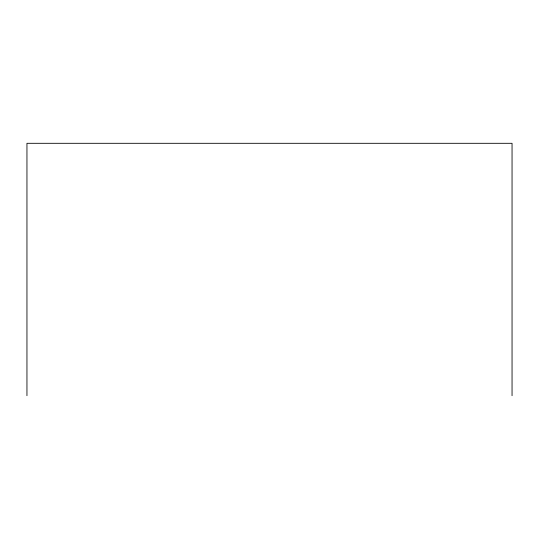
<?xml version="1.0" encoding="UTF-8"?>
<svg xmlns="http://www.w3.org/2000/svg" width="539" height="539" viewBox="0 0 539 539"><rect width="100%" height="100%" fill="white"/><g stroke="black" fill="none" stroke-linecap="round" stroke-linejoin="round"><path stroke-width="0.81" d="M512.05 395.693L512.05 143.307L26.95 143.307L26.95 395.693"/></g></svg>
